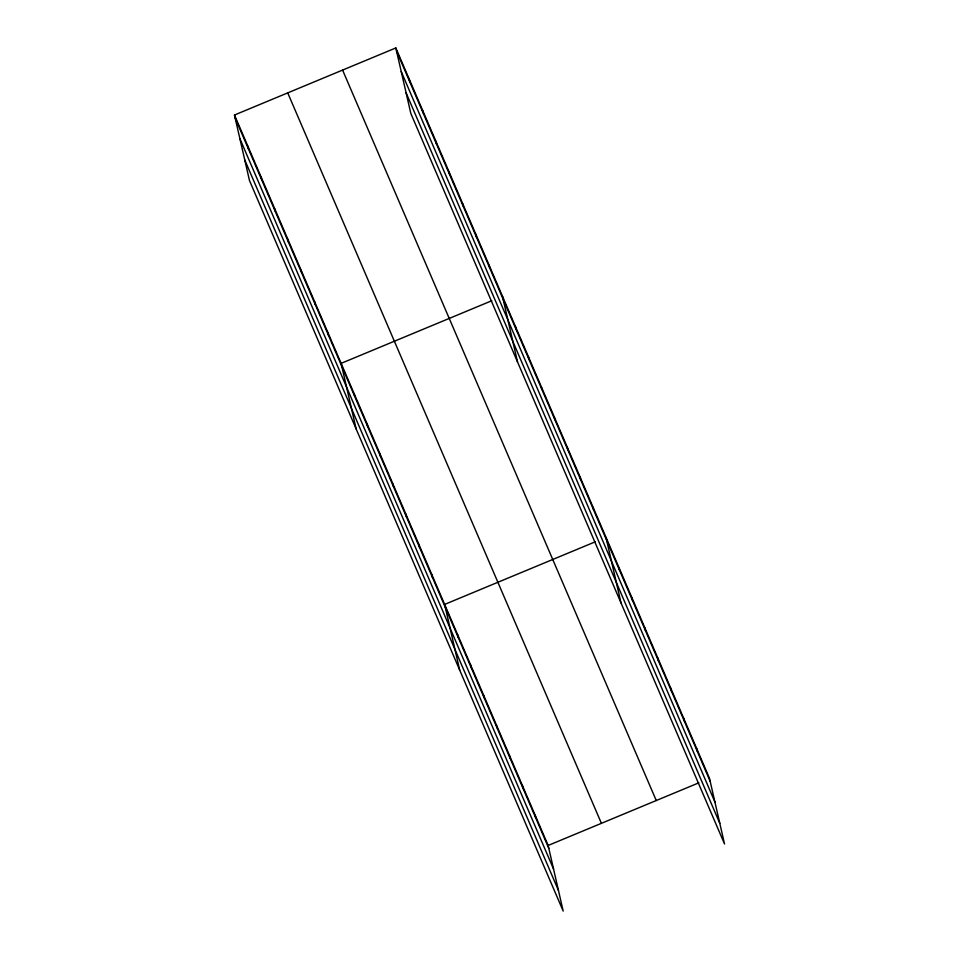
<?xml version="1.0" encoding="UTF-8"?>
<svg xmlns="http://www.w3.org/2000/svg" width="959" height="959" viewBox="0 0 959 959"><rect width="100%" height="100%" fill="white"/><g stroke="black" fill="none" stroke-linecap="round" stroke-linejoin="round"><path stroke-width="1.44" d="M234.475 115.02L548.152 845.466L563.173 911.05L249.496 180.604L234.475 115.02L395.827 47.95L709.504 778.396L724.524 843.98L410.848 113.534L395.827 47.95M491.823 300.73L341.128 363.365L356.149 428.961M595.347 541.775L444.64 604.41L459.661 670.005M548.152 845.466L698.859 782.82M396.499 50.899L710.187 781.345M401.234 71.565L714.911 802.012M406.113 92.867L719.789 823.313M342.579 70.079L656.256 800.525M287.724 92.879L601.401 823.325M235.147 117.969L548.824 848.403M239.882 138.635L553.559 869.082M244.761 159.937L558.438 890.384M696.57 748.26L697.241 751.209M683.623 718.135L684.306 721.084M670.689 687.999L671.36 690.948M657.754 657.874L658.425 660.823M644.808 627.737L645.479 630.686M631.873 597.613L632.544 600.562M618.927 567.476L619.61 570.425M605.992 537.352L621.012 602.935M593.058 507.215L593.729 510.164M580.111 477.091L580.782 480.039M567.177 446.954L567.848 449.903M554.23 416.829L554.913 419.778M541.296 386.693L541.967 389.642M528.361 356.568L529.032 359.505M515.415 326.432L516.086 329.381M502.48 296.307L517.5 361.891M489.15 265.259L489.821 268.208M475.82 234.212L476.491 237.161M462.478 203.164L463.161 206.113M449.148 172.129L449.831 175.077M435.818 141.081L436.489 144.03M422.487 110.033L423.159 112.982M409.157 78.998L409.829 81.947M535.218 815.33L535.889 818.279M522.271 785.205L522.955 788.142M509.337 755.069L510.008 758.018M496.39 724.932L497.074 727.881M483.456 694.807L484.127 697.756M470.521 664.671L471.193 667.62M457.575 634.546L458.258 637.495M431.694 574.285L432.377 577.234M418.759 544.149L419.431 547.098M405.825 514.024L406.496 516.973M392.878 483.887L393.562 486.836M379.944 453.763L380.615 456.712M366.997 423.626L367.681 426.575M354.063 393.502L354.734 396.451M327.786 332.329L328.469 335.266M314.456 301.282L315.139 304.231M301.126 270.234L301.809 273.183M287.796 239.187L288.467 242.136M274.466 208.151L275.137 211.1M261.136 177.103L261.807 180.052M247.806 146.056L248.477 149.005"/></g></svg>
